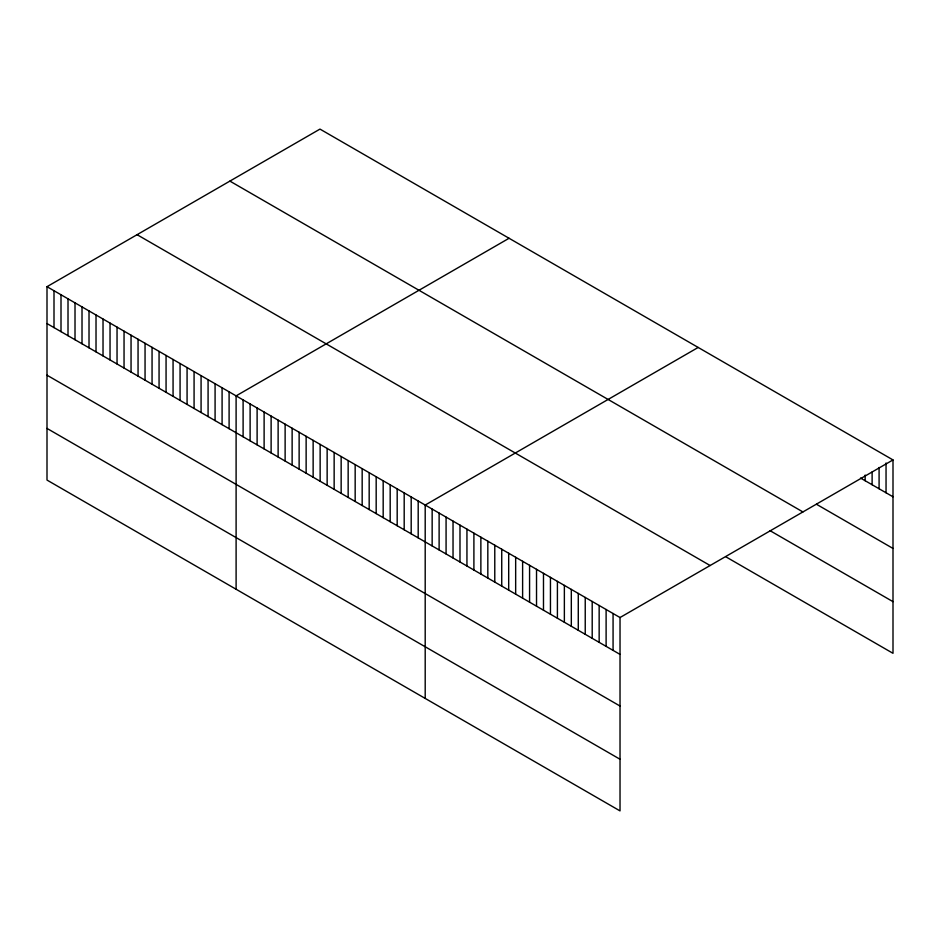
<?xml version="1.0" encoding="UTF-8"?>
<svg xmlns="http://www.w3.org/2000/svg" width="940" height="940" viewBox="0 0 940 940"><rect width="100%" height="100%" fill="white"/><g stroke="black" fill="none" stroke-linecap="round" stroke-linejoin="round"><path stroke-width="1.41" d="M47 286.688L620.024 617.533L620.024 810.903L47 480.07L47 286.688L319.976 129.097L893 459.93L893 653.312L725.997 556.891M509.069 238.267L236.105 395.869L236.105 589.251M698.173 347.447L425.197 505.05L425.197 698.42M620.024 617.533L893 459.93M860.523 478.049L893 496.79M816.461 504.251L893 548.443M229.889 181.103L802.925 511.936M770.072 530.689L893 601.659M137.076 234.683L710.111 565.516M47 323.56L620.024 654.393M47 375.201L620.024 706.034M47 428.417L620.024 759.25M886.044 462.997L886.044 492.772M879.088 467.486L879.088 488.753M872.12 471.974L872.12 484.735M865.164 475.053L865.164 480.728M613.068 613.514L613.068 650.374M606.112 609.496L606.112 646.356M599.156 605.477L599.156 642.337M592.2 601.459L592.2 638.319M585.232 597.441L585.232 634.3M578.276 593.422L578.276 630.282M571.32 589.404L571.32 626.263M564.364 585.385L564.364 622.257M557.408 581.378L557.408 618.238M550.452 577.36L550.452 614.22M543.485 573.341L543.485 610.201M536.529 569.323L536.529 606.183M529.572 565.304L529.572 602.164M522.616 561.286L522.616 598.145M515.661 557.267L515.661 594.127M508.693 553.249L508.693 590.109M501.737 549.23L501.737 586.102M494.781 545.212L494.781 582.083M487.825 541.205L487.825 578.065M480.869 537.187L480.869 574.046M473.901 533.168L473.901 570.028M466.945 529.149L466.945 566.009M459.989 525.131L459.989 561.991M453.033 521.113L453.033 557.972M446.077 517.094L446.077 553.954M439.121 513.076L439.121 549.935M432.153 509.057L432.153 545.928M418.194 500.997L418.194 537.868M411.191 496.954L411.191 533.814M404.188 492.913L404.188 529.772M397.185 488.871L397.185 525.73M390.182 484.829L390.182 521.688M383.179 480.787L383.179 517.646M376.176 476.745L376.176 513.604M369.173 472.691L369.173 509.562M362.17 468.649L362.17 505.509M355.167 464.607L355.167 501.466M348.153 460.565L348.153 497.424M341.149 456.523L341.149 493.382M334.147 452.481L334.147 489.341M327.144 448.439L327.144 485.298M320.14 444.397L320.14 481.257M313.137 440.343L313.137 477.214M306.135 436.301L306.135 473.161M299.132 432.259L299.132 469.119M292.129 428.217L292.129 465.077M285.125 424.175L285.125 461.035M278.123 420.133L278.123 456.993M271.12 416.091L271.12 452.951M264.117 412.049L264.117 448.909M257.113 407.995L257.113 444.855M250.111 403.953L250.111 440.813M243.108 399.911L243.108 436.771M229.101 391.827L229.101 428.687M222.087 387.785L222.087 424.645M215.084 383.743L215.084 420.603M208.081 379.69L208.081 416.561M201.078 375.647L201.078 412.507M194.075 371.606L194.075 408.465M187.072 367.564L187.072 404.423M180.069 363.522L180.069 400.381M173.066 359.48L173.066 396.339M166.063 355.438L166.063 392.297M159.06 351.396L159.06 388.255M152.057 347.342L152.057 384.213M145.054 343.3L145.054 380.16M138.051 339.258L138.051 376.118M131.048 335.216L131.048 372.076M124.045 331.174L124.045 368.034M117.042 327.132L117.042 363.991M110.039 323.09L110.039 359.95M103.024 319.036L103.024 355.907M96.021 314.994L96.021 351.854M89.018 310.952L89.018 347.812M82.015 306.91L82.015 343.77M75.012 302.868L75.012 339.728M68.009 298.826L68.009 335.686M61.006 294.784L61.006 331.644M54.003 290.742L54.003 327.602"/></g></svg>
